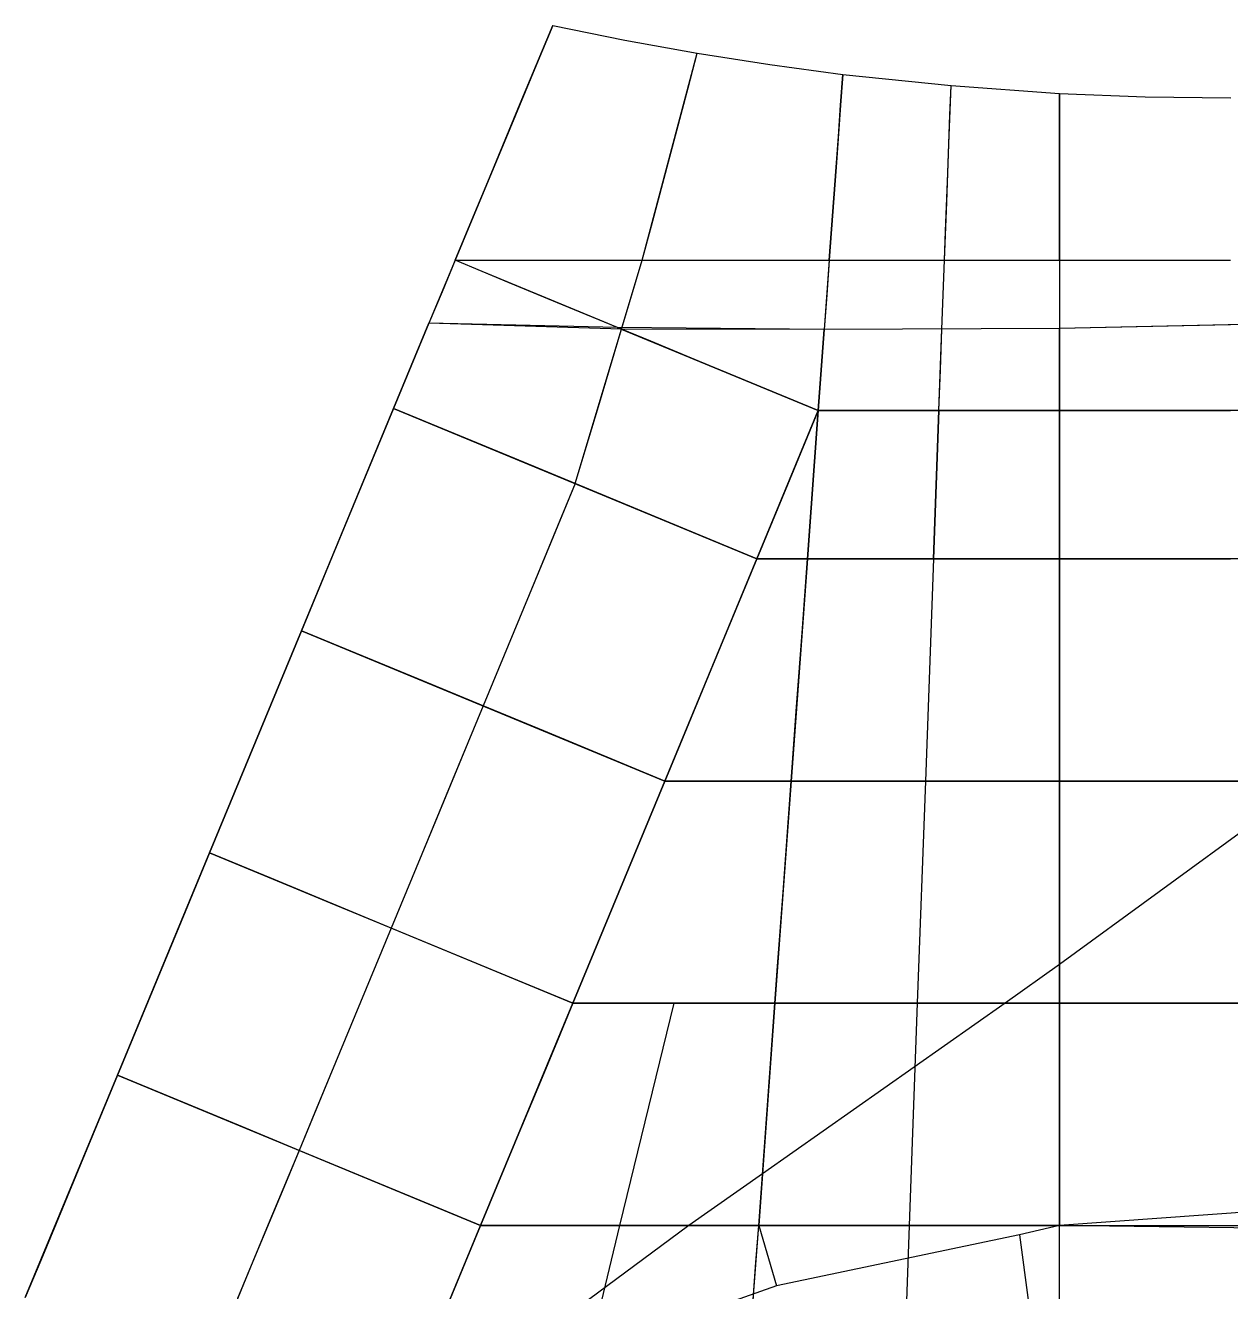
# Model space of a CAD drawing. Header units: millimetres. Extents: x -90 to 90, y -106 to 105.
# Drawn here: x -45.07 to 0, y 57.85 to 105.23 of the extents above; entities that cross this region are included whole.
import ezdxf

# ---------------------------------------------------------------- set-up
doc = ezdxf.new("R2010")
doc.units = ezdxf.units.MM
doc.header["$MEASUREMENT"] = 0
for name, color, linetype, true_color in [('1-CHJ_FG-O180x6', 116, 'Continuous', 0x008040), ('1-CHJ_FG-O219x8', 70, 'Continuous', 0x80ff00), ('1-CHJ_XG1-O245x8', 241, 'Continuous', 0xff969c), ('1-CHJ_XG2-O299x8', 33, 'Continuous', 0xc78d8d), ('1-CL-O351x10', 171, 'Continuous', 0x8080ff), ('1-XWM_L1-O402x10', 145, 'Continuous', 0x3e88b5), ('1-XWM_L2-O457x12', 20, 'Continuous', 0xf75c00), ('1-XWM_LG-O402x12', 111, 'Continuous', 0x7fffbf), ('1-XWM_LG2-O457x12', 61, 'Continuous', 0xe2fb99), ('1-XWM_ZC1-O299x8', 212, 'Continuous', 0xb61acc), ('1-XWM_ZC2-O402x12', 201, 'Continuous', 0xd6a2ec), ('1-XXZ-B800x800x35x35', 123, 'Continuous', 0x45e2af), ('1-YGZ-O1200x50', 5, 'Continuous', 0x0000ff), ('1-ZHJ_FG1-O219x8', 125, 'Continuous', 0x3fbf7f), ('1-ZHJ_FG2-O325x10', 71, 'Continuous', 0xcdfe7a), ('1-ZHJ_XG1-O351x10', 15, 'Continuous', 0xbf3f3f), ('1-ZHJ_XG2-O457x14', 20, 'Continuous', 0xff5f11)]:
    doc.layers.add(name, color=color, linetype=linetype, true_color=true_color)

msp = doc.modelspace()

# ---------------------------------------------------------------- linework, layer by layer
at = {"layer": '1-CHJ_FG-O180x6'}
for p, q in [((-22.653, 104.68, 19.451), (-22.653, 104.68, 18.451)), ((-20.29, 102.898, 20.013), (-19.947, 104.19, 18.576)), ((-19.947, 104.19, 19.576), (-19.947, 104.19, 18.576)), ((-17.228, 103.762, 19.684), (-17.228, 103.762, 18.684)), ((-20.633, 101.606, 18.783), (-20.29, 102.898, 20.013)), ((-10.496, 101.885, 20.26), (-10.455, 102.974, 18.884)), ((-10.455, 102.974, 19.884), (-10.455, 102.974, 18.884)), ((-6.396, 101.648, 20.325), (-6.396, 102.687, 18.956)), ((-6.396, 102.687, 19.956), (-6.396, 102.687, 18.956)), ((-3.199, 102.559, 19.989), (-3.199, 102.559, 18.989)), ((-10.537, 100.796, 18.969), (-10.496, 101.885, 20.26)), ((-20.976, 100.315, 20.887), (-20.633, 101.606, 18.783)), ((-6.396, 100.604, 19.016), (-6.396, 101.648, 20.325)), ((-10.579, 99.706, 21.012), (-10.537, 100.796, 18.969)), ((-6.396, 99.567, 21.057), (-6.396, 100.604, 19.016)), ((-21.319, 99.023, 18.99), (-20.976, 100.315, 20.887)), ((-10.62, 98.617, 19.054), (-10.579, 99.706, 21.012)), ((-6.396, 98.522, 19.076), (-6.396, 99.567, 21.057)), ((-21.662, 97.731, 21.76), (-21.319, 99.023, 18.99)), ((-10.661, 97.528, 21.764), (-10.62, 98.617, 19.054)), ((-6.396, 97.483, 21.779), (-6.396, 98.522, 19.076)), ((-22.006, 96.439, 19.197), (-21.662, 97.731, 21.76)), ((-10.703, 96.439, 19.139), (-10.661, 97.528, 21.764)), ((-6.396, 96.439, 19.137), (-6.396, 97.483, 21.779)), ((-29.002, 96.439, 19.266), (-29.491, 95.262, 22.636)), ((-22.392, 95.151, 22.599), (-22.006, 96.439, 19.197)), ((-22.006, 96.439, 22.197), (-22.006, 96.439, 19.197)), ((-10.75, 95.154, 22.57), (-10.703, 96.439, 19.139)), ((-10.703, 96.439, 22.139), (-10.703, 96.439, 19.139)), ((-6.396, 96.439, 22.137), (-6.396, 96.439, 19.137)), ((-6.396, 96.439, 19.137), (-6.396, 95.162, 22.57)), ((-29.491, 95.262, 22.636), (-29.981, 94.082, 20)), ((-22.779, 93.862, 20), (-22.392, 95.151, 22.599)), ((-10.797, 93.868, 20), (-10.75, 95.154, 22.57)), ((-6.396, 95.162, 22.57), (-6.396, 93.884, 20)), ((-29.981, 94.082, 20), (-30.643, 92.491, 23)), ((-29.981, 94.082, 23), (-29.981, 94.082, 20)), ((-23.645, 90.973, 23), (-22.779, 93.862, 20)), ((-22.779, 93.862, 23), (-22.779, 93.862, 20)), ((-10.852, 92.341, 23), (-10.797, 93.868, 20)), ((-10.797, 93.868, 23), (-10.797, 93.868, 20)), ((-6.396, 93.884, 23), (-6.396, 93.884, 20)), ((-6.396, 92.349, 23), (-6.396, 93.884, 20)), ((-30.643, 92.491, 23), (-31.304, 90.899, 20)), ((-10.908, 90.814, 20), (-10.852, 92.341, 23)), ((-6.396, 90.814, 20), (-6.396, 92.349, 23)), ((-24.511, 88.085, 20), (-23.645, 90.973, 23)), ((-31.304, 90.899, 20), (-31.877, 89.513, 23)), ((-11.01, 88.042, 23), (-10.908, 90.814, 20)), ((-10.908, 90.814, 23), (-10.908, 90.814, 20)), ((-6.396, 88.042, 23), (-6.396, 90.814, 20)), ((-31.877, 89.513, 23), (-32.45, 88.126, 20)), ((-32.45, 88.126, 20), (-33.023, 86.74, 23)), ((-24.511, 88.085, 23), (-24.511, 88.085, 20)), ((-11.111, 85.271, 20), (-11.01, 88.042, 23)), ((-6.396, 85.271, 20), (-6.396, 88.042, 23)), ((-33.023, 86.74, 23), (-33.596, 85.354, 20)), ((-33.596, 85.354, 20), (-34.169, 83.968, 23)), ((-15.928, 83.885, 23), (-15.826, 85.271, 20)), ((-11.111, 85.271, 23), (-11.111, 85.271, 20)), ((-6.396, 83.885, 23), (-6.396, 85.271, 20)), ((-34.169, 83.968, 23), (-34.742, 82.581, 20)), ((-16.029, 82.499, 20), (-15.928, 83.885, 23)), ((-6.396, 82.499, 20), (-6.396, 83.885, 23)), ((-34.742, 82.581, 20), (-35.316, 81.196, 23)), ((-16.13, 81.113, 23), (-16.029, 82.499, 20)), ((-6.396, 81.113, 23), (-6.396, 82.499, 20)), ((-35.316, 81.196, 23), (-35.89, 79.81, 20)), ((-16.232, 79.728, 20), (-16.13, 81.113, 23)), ((-6.396, 79.728, 20), (-6.396, 81.113, 23)), ((-35.89, 79.81, 20), (-36.464, 78.424, 23)), ((-16.333, 78.342, 23), (-16.232, 79.728, 20)), ((-6.396, 78.342, 23), (-6.396, 79.728, 20)), ((-36.464, 78.424, 23), (-37.038, 77.038, 20)), ((-16.434, 76.956, 20), (-16.333, 78.342, 23)), ((-6.396, 76.956, 20), (-6.396, 78.342, 23)), ((-37.038, 77.038, 20), (-37.612, 75.652, 23)), ((-16.536, 75.57, 23), (-16.434, 76.956, 20)), ((-6.396, 75.57, 23), (-6.396, 76.956, 20)), ((-37.612, 75.652, 23), (-38.186, 74.266, 20)), ((-16.637, 74.184, 20), (-16.536, 75.57, 23)), ((-6.396, 74.184, 20), (-6.396, 75.57, 23)), ((-38.186, 74.266, 20), (-38.76, 72.881, 23)), ((-16.738, 72.798, 23), (-16.637, 74.184, 20)), ((-6.396, 72.798, 23), (-6.396, 74.184, 20)), ((-38.76, 72.881, 23), (-39.334, 71.495, 20)), ((-16.84, 71.413, 20), (-16.738, 72.798, 23)), ((-6.396, 71.413, 20), (-6.396, 72.798, 23)), ((-39.334, 71.495, 20), (-39.908, 70.109, 23)), ((-16.941, 70.027, 23), (-16.84, 71.413, 20)), ((-6.396, 70.027, 23), (-6.396, 71.413, 20)), ((-39.908, 70.109, 23), (-40.482, 68.723, 20)), ((-17.042, 68.641, 20), (-16.941, 70.027, 23)), ((-6.396, 68.641, 20), (-6.396, 70.027, 23)), ((-40.482, 68.723, 20), (-41.056, 67.337, 23)), ((-17.144, 67.255, 23), (-17.042, 68.641, 20)), ((-6.396, 67.255, 23), (-6.396, 68.641, 20)), ((-41.056, 67.337, 23), (-41.63, 65.952, 20)), ((-17.245, 65.869, 20), (-17.144, 67.255, 23)), ((-6.396, 65.869, 20), (-6.396, 67.255, 23)), ((-41.63, 65.952, 20), (-42.204, 64.566, 23)), ((-17.346, 64.484, 23), (-17.245, 65.869, 20)), ((-6.396, 64.484, 23), (-6.396, 65.869, 20)), ((-42.204, 64.566, 23), (-42.778, 63.18, 20)), ((-17.448, 63.098, 20), (-17.346, 64.484, 23)), ((-6.396, 63.098, 20), (-6.396, 64.484, 23)), ((-42.778, 63.18, 20), (-43.352, 61.794, 23)), ((-17.549, 61.712, 23), (-17.448, 63.098, 20)), ((-6.396, 61.712, 23), (-6.396, 63.098, 20)), ((-43.352, 61.794, 23), (-43.926, 60.408, 20)), ((-17.65, 60.326, 20), (-17.549, 61.712, 23)), ((-6.396, 60.326, 20), (-6.396, 61.712, 23)), ((-43.926, 60.408, 20), (-44.501, 59.022, 23)), ((-17.752, 58.94, 23), (-17.65, 60.326, 20)), ((-6.396, 58.94, 23), (-6.396, 60.326, 20)), ((-44.501, 59.022, 23), (-45.075, 57.637, 20)), ((-17.853, 57.554, 20), (-17.752, 58.94, 23)), ((-6.396, 57.554, 20), (-6.396, 58.94, 23))]:
    msp.add_line(p, q, dxfattribs=at)
at = {"layer": '1-CHJ_FG-O219x8'}
for p, q in [((-24.511, 88.085, 20), (-25.084, 86.699, 23)), ((-25.084, 86.699, 23), (-25.658, 85.313, 20)), ((-25.658, 85.313, 20), (-26.231, 83.927, 23)), ((-26.231, 83.927, 23), (-26.805, 82.541, 20)), ((-26.805, 82.541, 20), (-27.378, 81.155, 23)), ((-27.378, 81.155, 23), (-27.952, 79.769, 20)), ((-27.952, 79.769, 20), (-28.526, 78.383, 23)), ((-27.952, 79.769, 23), (-27.952, 79.769, 20)), ((-28.526, 78.383, 23), (-29.1, 76.997, 20)), ((-29.1, 76.997, 20), (-29.674, 75.611, 23)), ((-29.674, 75.611, 23), (-30.248, 74.225, 20)), ((-30.248, 74.225, 20), (-30.822, 72.84, 23)), ((-30.822, 72.84, 23), (-31.396, 71.454, 20)), ((-31.396, 71.454, 20), (-31.97, 70.068, 23)), ((-31.396, 71.454, 23), (-31.396, 71.454, 20)), ((-31.97, 70.068, 23), (-32.544, 68.682, 20)), ((-32.544, 68.682, 20), (-33.118, 67.296, 23)), ((-33.118, 67.296, 23), (-33.692, 65.91, 20)), ((-33.692, 65.91, 20), (-34.266, 64.525, 23)), ((-34.266, 64.525, 23), (-34.84, 63.139, 20)), ((-34.84, 63.139, 20), (-35.414, 61.753, 23)), ((-34.84, 63.139, 23), (-34.84, 63.139, 20)), ((-35.414, 61.753, 23), (-35.988, 60.367, 20)), ((-35.988, 60.367, 20), (-36.562, 58.981, 23)), ((-36.562, 58.981, 23), (-37.136, 57.596, 20))]:
    msp.add_line(p, q, dxfattribs=at)
at = {"layer": '1-CHJ_XG1-O245x8'}
for p, q in [((-25.348, 105.231, 19.311), (-22.653, 104.68, 19.451)), ((-25.348, 105.231, 18.311), (-22.653, 104.68, 18.451)), ((-22.653, 104.68, 19.451), (-19.947, 104.19, 19.576)), ((-22.653, 104.68, 18.451), (-19.947, 104.19, 18.576)), ((-20.633, 101.606, 18.783), (-19.947, 104.19, 18.576)), ((-20.29, 102.898, 20.013), (-19.947, 104.19, 19.576)), ((-19.947, 104.19, 19.576), (-17.228, 103.762, 19.684)), ((-19.947, 104.19, 18.576), (-17.228, 103.762, 18.684)), ((-17.228, 103.762, 19.684), (-14.501, 103.397, 19.776)), ((-17.228, 103.762, 18.684), (-14.501, 103.397, 18.776)), ((-14.501, 103.397, 19.776), (-10.455, 102.974, 19.884)), ((-14.501, 103.397, 18.776), (-10.455, 102.974, 18.884)), ((-20.976, 100.315, 20.887), (-20.29, 102.898, 20.013)), ((-10.537, 100.796, 18.969), (-10.455, 102.974, 18.884)), ((-10.496, 101.885, 20.26), (-10.455, 102.974, 19.884)), ((-10.455, 102.974, 19.884), (-6.396, 102.687, 19.956)), ((-10.455, 102.974, 18.884), (-6.396, 102.687, 18.956)), ((-6.396, 100.604, 19.016), (-6.396, 102.687, 18.956)), ((-6.396, 102.687, 19.956), (-6.396, 101.648, 20.325)), ((-6.396, 102.687, 19.956), (-3.199, 102.559, 19.989)), ((-6.396, 102.687, 18.956), (-3.199, 102.559, 18.989)), ((-3.199, 102.559, 19.989), (0.003, 102.516, 20.003)), ((-3.199, 102.559, 18.989), (0.003, 102.516, 19.003)), ((-10.579, 99.706, 21.012), (-10.496, 101.885, 20.26)), ((-21.319, 99.023, 18.99), (-20.633, 101.606, 18.783)), ((-6.396, 101.648, 20.325), (-6.396, 99.567, 21.057)), ((-10.62, 98.617, 19.054), (-10.537, 100.796, 18.969)), ((-6.396, 98.522, 19.076), (-6.396, 100.604, 19.016)), ((-21.662, 97.731, 21.76), (-20.976, 100.315, 20.887)), ((-10.661, 97.528, 21.764), (-10.579, 99.706, 21.012)), ((-6.396, 99.567, 21.057), (-6.396, 97.483, 21.779)), ((-22.006, 96.439, 19.197), (-21.319, 99.023, 18.99)), ((-10.703, 96.439, 19.139), (-10.62, 98.617, 19.054)), ((-6.396, 96.439, 19.137), (-6.396, 98.522, 19.076)), ((-22.006, 96.439, 22.197), (-21.662, 97.731, 21.76)), ((-10.703, 96.439, 22.139), (-10.661, 97.528, 21.764)), ((-6.396, 97.483, 21.779), (-6.396, 96.439, 22.137)), ((-29.002, 96.439, 19.266), (-29.981, 94.082, 20)), ((-29.002, 96.439, 22.266), (-29.491, 95.262, 22.636)), ((-22.779, 93.862, 20), (-22.006, 96.439, 19.197)), ((-22.392, 95.151, 22.599), (-22.006, 96.439, 22.197)), ((-10.797, 93.868, 20), (-10.703, 96.439, 19.139)), ((-10.75, 95.154, 22.57), (-10.703, 96.439, 22.139)), ((-6.396, 96.439, 19.137), (-6.396, 93.884, 20)), ((-6.396, 96.439, 22.137), (-6.396, 95.162, 22.57)), ((-29.491, 95.262, 22.636), (-29.981, 94.082, 23)), ((-22.779, 93.862, 23), (-22.392, 95.151, 22.599)), ((-10.797, 93.868, 23), (-10.75, 95.154, 22.57)), ((-6.396, 95.162, 22.57), (-6.396, 93.884, 23)), ((-29.981, 94.082, 20), (-31.304, 90.899, 20)), ((-29.981, 94.082, 23), (-30.643, 92.491, 23)), ((-24.511, 88.085, 20), (-22.779, 93.862, 20)), ((-23.645, 90.973, 23), (-22.779, 93.862, 23)), ((-10.908, 90.814, 20), (-10.797, 93.868, 20)), ((-10.852, 92.341, 23), (-10.797, 93.868, 23)), ((-6.396, 90.814, 20), (-6.396, 93.884, 20)), ((-6.396, 92.349, 23), (-6.396, 93.884, 23)), ((-30.643, 92.491, 23), (-31.304, 90.899, 23)), ((-10.908, 90.814, 23), (-10.852, 92.341, 23)), ((-6.396, 90.814, 23), (-6.396, 92.349, 23)), ((-24.511, 88.085, 23), (-23.645, 90.973, 23)), ((-31.304, 90.899, 20), (-32.45, 88.126, 20)), ((-31.304, 90.899, 23), (-31.877, 89.513, 23)), ((-10.908, 90.814, 20), (-11.111, 85.271, 20)), ((-10.908, 90.814, 23), (-11.01, 88.042, 23)), ((-6.396, 85.271, 20), (-6.396, 90.814, 20)), ((-6.396, 88.042, 23), (-6.396, 90.814, 23)), ((-31.877, 89.513, 23), (-33.023, 86.74, 23)), ((-32.45, 88.126, 20), (-33.596, 85.354, 20)), ((-11.01, 88.042, 23), (-11.111, 85.271, 23)), ((-6.396, 85.271, 23), (-6.396, 88.042, 23)), ((-33.023, 86.74, 23), (-34.169, 83.968, 23)), ((-33.596, 85.354, 20), (-34.742, 82.581, 20)), ((-16.029, 82.499, 20), (-15.826, 85.271, 20)), ((-15.928, 83.885, 23), (-15.826, 85.271, 23)), ((-6.396, 82.499, 20), (-6.396, 85.271, 20)), ((-6.396, 83.885, 23), (-6.396, 85.271, 23)), ((-34.169, 83.968, 23), (-34.742, 82.581, 23)), ((-16.13, 81.113, 23), (-15.928, 83.885, 23)), ((-6.396, 81.113, 23), (-6.396, 83.885, 23)), ((-34.742, 82.581, 20), (-35.89, 79.81, 20)), ((-34.742, 82.581, 23), (-35.316, 81.196, 23)), ((-16.232, 79.728, 20), (-16.029, 82.499, 20)), ((-6.396, 79.728, 20), (-6.396, 82.499, 20)), ((-35.316, 81.196, 23), (-36.464, 78.424, 23)), ((-16.333, 78.342, 23), (-16.13, 81.113, 23)), ((-6.396, 78.342, 23), (-6.396, 81.113, 23)), ((-35.89, 79.81, 20), (-37.038, 77.038, 20)), ((-16.434, 76.956, 20), (-16.232, 79.728, 20)), ((-6.396, 76.956, 20), (-6.396, 79.728, 20)), ((-36.464, 78.424, 23), (-37.612, 75.652, 23)), ((-16.434, 76.956, 23), (-16.333, 78.342, 23)), ((-6.396, 76.956, 23), (-6.396, 78.342, 23)), ((-37.038, 77.038, 20), (-38.186, 74.266, 20)), ((-16.637, 74.184, 20), (-16.434, 76.956, 20)), ((-16.536, 75.57, 23), (-16.434, 76.956, 23)), ((-6.396, 74.184, 20), (-6.396, 76.956, 20)), ((-6.396, 75.57, 23), (-6.396, 76.956, 23)), ((-37.612, 75.652, 23), (-38.186, 74.266, 23)), ((-16.738, 72.798, 23), (-16.536, 75.57, 23)), ((-6.396, 72.798, 23), (-6.396, 75.57, 23)), ((-38.186, 74.266, 20), (-39.334, 71.495, 20)), ((-38.186, 74.266, 23), (-38.76, 72.881, 23)), ((-16.84, 71.413, 20), (-16.637, 74.184, 20)), ((-6.396, 71.413, 20), (-6.396, 74.184, 20)), ((-38.76, 72.881, 23), (-39.908, 70.109, 23)), ((-16.941, 70.027, 23), (-16.738, 72.798, 23)), ((-6.396, 70.027, 23), (-6.396, 72.798, 23)), ((-39.334, 71.495, 20), (-40.482, 68.723, 20)), ((-17.042, 68.641, 20), (-16.84, 71.413, 20)), ((-6.396, 68.641, 20), (-6.396, 71.413, 20)), ((-39.908, 70.109, 23), (-41.056, 67.337, 23)), ((-17.042, 68.641, 23), (-16.941, 70.027, 23)), ((-6.396, 68.641, 23), (-6.396, 70.027, 23)), ((-40.482, 68.723, 20), (-41.63, 65.952, 20)), ((-17.245, 65.869, 20), (-17.042, 68.641, 20)), ((-17.144, 67.255, 23), (-17.042, 68.641, 23)), ((-6.396, 65.869, 20), (-6.396, 68.641, 20)), ((-6.396, 67.255, 23), (-6.396, 68.641, 23)), ((-41.056, 67.337, 23), (-41.63, 65.952, 23)), ((-17.346, 64.484, 23), (-17.144, 67.255, 23)), ((-6.396, 64.484, 23), (-6.396, 67.255, 23)), ((-41.63, 65.952, 20), (-42.778, 63.18, 20)), ((-41.63, 65.952, 23), (-42.204, 64.566, 23)), ((-17.448, 63.098, 20), (-17.245, 65.869, 20)), ((-6.396, 63.098, 20), (-6.396, 65.869, 20)), ((-42.204, 64.566, 23), (-43.352, 61.794, 23)), ((-17.549, 61.712, 23), (-17.346, 64.484, 23)), ((-6.396, 61.712, 23), (-6.396, 64.484, 23)), ((-42.778, 63.18, 20), (-43.926, 60.408, 20)), ((-17.65, 60.326, 20), (-17.448, 63.098, 20)), ((-43.352, 61.794, 23), (-44.501, 59.022, 23)), ((-17.65, 60.326, 23), (-17.549, 61.712, 23)), ((-43.926, 60.408, 20), (-45.075, 57.637, 20)), ((-17.853, 57.554, 20), (-17.65, 60.326, 20)), ((-17.752, 58.94, 23), (-17.65, 60.326, 23)), ((-44.501, 59.022, 23), (-45.075, 57.637, 23)), ((-17.954, 56.169, 23), (-17.752, 58.94, 23)), ((-6.396, 56.169, 23), (-6.396, 58.94, 23))]:
    msp.add_line(p, q, dxfattribs=at)
at = {"layer": '1-CHJ_XG2-O299x8'}
for p, q in [((-24.511, 88.085, 20), (-25.658, 85.313, 20)), ((-24.511, 88.085, 23), (-25.084, 86.699, 23)), ((-25.084, 86.699, 23), (-26.231, 83.927, 23)), ((-25.658, 85.313, 20), (-26.805, 82.541, 20)), ((-26.231, 83.927, 23), (-27.378, 81.155, 23)), ((-26.805, 82.541, 20), (-27.952, 79.769, 20)), ((-27.378, 81.155, 23), (-27.952, 79.769, 23)), ((-27.952, 79.769, 20), (-29.1, 76.997, 20)), ((-27.952, 79.769, 23), (-28.526, 78.383, 23)), ((-28.526, 78.383, 23), (-29.674, 75.611, 23)), ((-29.1, 76.997, 20), (-30.248, 74.225, 20)), ((-29.674, 75.611, 23), (-30.822, 72.84, 23)), ((-30.248, 74.225, 20), (-31.396, 71.454, 20)), ((-30.822, 72.84, 23), (-31.396, 71.454, 23)), ((-31.396, 71.454, 20), (-32.544, 68.682, 20)), ((-31.396, 71.454, 23), (-31.97, 70.068, 23)), ((-31.97, 70.068, 23), (-33.118, 67.296, 23)), ((-32.544, 68.682, 20), (-33.692, 65.91, 20)), ((-33.118, 67.296, 23), (-34.266, 64.525, 23)), ((-33.692, 65.91, 20), (-34.84, 63.139, 20)), ((-34.266, 64.525, 23), (-34.84, 63.139, 23)), ((-34.84, 63.139, 20), (-35.988, 60.367, 20)), ((-34.84, 63.139, 23), (-35.414, 61.753, 23)), ((-6.396, 60.326, 20), (-6.396, 63.098, 20)), ((-35.414, 61.753, 23), (-36.562, 58.981, 23)), ((-6.396, 60.326, 23), (-6.396, 61.712, 23)), ((-35.988, 60.367, 20), (-37.136, 57.596, 20)), ((-6.396, 57.554, 20), (-6.396, 60.326, 20)), ((-6.396, 58.94, 23), (-6.396, 60.326, 23)), ((-36.562, 58.981, 23), (-37.71, 56.21, 23))]:
    msp.add_line(p, q, dxfattribs=at)
at = {"layer": '1-CL-O351x10'}
for p, q in [((-22.779, 93.862, 23), (-29.981, 94.082, 23)), ((-15.199, 93.852, 23), (-22.779, 93.862, 23)), ((-6.396, 93.884, 23), (-15.199, 93.852, 23)), ((0, 94.028, 23), (-6.396, 93.884, 23)), ((-11.111, 85.271, 23), (-11.415, 76.956, 23)), ((-11.415, 76.956, 23), (-11.719, 68.641, 23)), ((-20.824, 68.641, 23), (-22.85, 60.326, 23)), ((-11.719, 68.641, 23), (-12.023, 60.326, 23)), ((-22.85, 60.326, 23), (-24.876, 52.011, 23)), ((-12.023, 60.326, 23), (-12.327, 52.011, 23))]:
    msp.add_line(p, q, dxfattribs=at)
at = {"layer": '1-XWM_L1-O402x10'}
for p, q in [((-31.304, 90.899, 24.446), (-29.981, 94.082, 23.5)), ((-22.938, 93.928, 23.5), (-29.981, 94.082, 23.5)), ((-15.199, 93.852, 23.5), (-22.938, 93.928, 23.5)), ((-22.938, 93.928, 23.5), (-15.421, 90.814, 24.467)), ((-15.199, 93.852, 23.5), (-15.421, 90.814, 24.467)), ((-6.396, 93.884, 23.5), (-15.199, 93.852, 23.5)), ((6.396, 94.171, 23.5), (-6.396, 93.884, 23.5)), ((-6.396, 93.884, 23.5), (-6.396, 90.814, 24.513)), ((-34.742, 82.581, 26.647), (-31.304, 90.899, 24.446)), ((-31.304, 90.899, 24.446), (-17.717, 85.271, 26.129)), ((-17.717, 85.271, 26.129), (-15.421, 90.814, 24.467)), ((-15.421, 90.814, 24.467), (-15.826, 85.271, 26.15)), ((-6.396, 90.814, 24.513), (-15.421, 90.814, 24.467)), ((6.396, 90.814, 24.651), (-6.396, 90.814, 24.513)), ((-6.396, 90.814, 24.513), (-6.396, 85.271, 26.271)), ((-21.161, 76.956, 28.343), (-17.717, 85.271, 26.129)), ((-15.826, 85.271, 26.15), (-17.717, 85.271, 26.129)), ((-15.826, 85.271, 26.15), (-16.434, 76.956, 28.467)), ((-6.396, 85.271, 26.271), (-15.826, 85.271, 26.15)), ((6.396, 85.271, 26.487), (-6.396, 85.271, 26.271)), ((-6.396, 85.271, 26.271), (-6.396, 76.956, 28.73)), ((-38.186, 74.266, 28.433), (-34.742, 82.581, 26.647)), ((-34.742, 82.581, 26.647), (-21.161, 76.956, 28.343)), ((-24.605, 68.641, 30.196), (-21.161, 76.956, 28.343)), ((-16.434, 76.956, 28.467), (-21.161, 76.956, 28.343)), ((-16.434, 76.956, 28.467), (-17.042, 68.641, 30.532)), ((-6.396, 76.956, 28.73), (-16.434, 76.956, 28.467)), ((3.001, 76.956, 28.98), (-6.396, 70.097, 30.596)), ((3.001, 76.956, 28.98), (-6.396, 76.956, 28.73)), ((-6.396, 76.956, 28.73), (-6.396, 70.097, 30.596)), ((-41.63, 65.952, 29.821), (-38.186, 74.266, 28.433)), ((-38.186, 74.266, 28.433), (-24.605, 68.641, 30.196)), ((-6.396, 70.097, 30.596), (-8.436, 68.641, 30.891)), ((-6.396, 70.097, 30.596), (-6.396, 68.641, 30.898)), ((-28.049, 60.326, 31.696), (-24.605, 68.641, 30.196)), ((-17.042, 68.641, 30.532), (-24.605, 68.641, 30.196)), ((-8.436, 68.641, 30.891), (-17.509, 62.256, 31.953)), ((-17.042, 68.641, 30.532), (-17.509, 62.256, 31.953)), ((-8.436, 68.641, 30.891), (-17.042, 68.641, 30.532)), ((-6.396, 68.641, 30.898), (-8.436, 68.641, 30.891)), ((6.396, 68.641, 30.799), (-6.396, 68.641, 30.898)), ((-6.396, 68.641, 30.898), (-6.396, 60.326, 32.899)), ((-45.075, 57.637, 30.857), (-41.63, 65.952, 29.821)), ((-41.63, 65.952, 29.821), (-28.049, 60.326, 31.696)), ((-17.509, 62.256, 31.953), (-20.262, 60.326, 32.196)), ((-17.509, 62.256, 31.953), (-17.65, 60.326, 32.336)), ((6.396, 61.247, 32.761), (-6.396, 60.326, 32.899)), ((-20.262, 60.326, 32.196), (-31.493, 52.011, 32.859)), ((-31.493, 52.011, 32.859), (-28.049, 60.326, 31.696)), ((-20.262, 60.326, 32.196), (-28.049, 60.326, 31.696)), ((-17.65, 60.326, 32.336), (-20.262, 60.326, 32.196)), ((-6.396, 60.326, 32.899), (-17.65, 60.326, 32.336))]:
    msp.add_line(p, q, dxfattribs=at)
at = {"layer": '1-XWM_L2-O457x12'}
for p, q in [((-17.65, 60.326, 32.336), (-16.989, 58.066, 33)), ((-6.396, 60.326, 32.899), (-7.897, 59.982, 33)), ((6.378, 60.163, 33), (-6.396, 60.326, 32.899)), ((-7.897, 59.982, 33), (-16.989, 58.066, 33)), ((-7.897, 59.982, 33), (-7.563, 57.443, 33.113)), ((-16.989, 58.066, 33), (-23.152, 55.895, 33))]:
    msp.add_line(p, q, dxfattribs=at)
at = {"layer": '1-XWM_LG-O402x12'}
for p, q in [((-31.304, 90.899, 24.446), (-31.304, 90.899, 23)), ((-15.421, 90.814, 24.467), (-15.421, 90.814, 23)), ((-6.396, 90.814, 23), (-6.396, 90.814, 20)), ((-6.396, 90.814, 24.513), (-6.396, 90.814, 23)), ((-17.717, 85.271, 26.129), (-17.717, 85.271, 23)), ((-15.826, 85.271, 23), (-15.826, 85.271, 20)), ((-15.826, 85.271, 26.15), (-15.826, 85.271, 23)), ((-6.396, 85.271, 23), (-6.396, 85.271, 20)), ((-6.396, 85.271, 26.271), (-6.396, 85.271, 23)), ((-34.742, 82.581, 26.647), (-34.742, 82.581, 23)), ((-21.161, 76.956, 28.343), (-21.161, 76.956, 23)), ((-16.434, 76.956, 23), (-16.434, 76.956, 20)), ((-16.434, 76.956, 28.467), (-16.434, 76.956, 23)), ((-6.396, 76.956, 23), (-6.396, 76.956, 20)), ((-6.396, 76.956, 28.73), (-6.396, 76.956, 23)), ((-38.186, 74.266, 28.433), (-38.186, 74.266, 23)), ((-41.63, 65.952, 29.821), (-41.63, 65.952, 23))]:
    msp.add_line(p, q, dxfattribs=at)
at = {"layer": '1-XWM_LG2-O457x12'}
for p, q in [((-24.605, 68.641, 30.196), (-24.605, 68.641, 23)), ((-17.042, 68.641, 23), (-17.042, 68.641, 20)), ((-17.042, 68.641, 30.532), (-17.042, 68.641, 23)), ((-6.396, 68.641, 23), (-6.396, 68.641, 20)), ((-6.396, 68.641, 30.898), (-6.396, 68.641, 23)), ((-28.049, 60.326, 31.696), (-28.049, 60.326, 23)), ((-17.65, 60.326, 23), (-17.65, 60.326, 20)), ((-17.65, 60.326, 32.336), (-17.65, 60.326, 23)), ((-6.396, 60.326, 23), (-6.396, 60.326, 20)), ((-6.396, 60.326, 32.899), (-6.396, 60.326, 23))]:
    msp.add_line(p, q, dxfattribs=at)
at = {"layer": '1-XWM_ZC1-O299x8'}
for p, q in [((-24.605, 68.641, 30.196), (-21.161, 76.956, 23)), ((-21.161, 76.956, 28.343), (-24.605, 68.641, 23)), ((-24.605, 68.641, 30.196), (-28.049, 60.326, 23)), ((-28.049, 60.326, 31.696), (-24.605, 68.641, 23)), ((-41.63, 65.952, 29.821), (-45.075, 57.637, 23)), ((-45.075, 57.637, 30.857), (-41.63, 65.952, 23)), ((-31.493, 52.011, 23), (-28.049, 60.326, 31.696))]:
    msp.add_line(p, q, dxfattribs=at)
at = {"layer": '1-XWM_ZC2-O402x12'}
for p, q in [((-21.161, 76.956, 23), (-16.434, 76.956, 28.467)), ((-16.434, 76.956, 23), (-21.161, 76.956, 28.343)), ((-16.434, 76.956, 28.467), (-6.396, 76.956, 23)), ((-6.396, 76.956, 28.73), (-16.434, 76.956, 23)), ((-6.396, 76.956, 23), (6.396, 76.956, 28.855)), ((6.396, 76.956, 23), (-6.396, 76.956, 28.73)), ((-28.049, 60.326, 31.696), (-17.65, 60.326, 23)), ((-17.65, 60.326, 23), (-6.396, 60.326, 32.899)), ((-6.396, 60.326, 23), (-17.65, 60.326, 32.336)), ((-6.396, 60.326, 32.899), (6.396, 60.326, 23)), ((6.378, 60.163, 33), (-6.396, 60.326, 23))]:
    msp.add_line(p, q, dxfattribs=at)
at = {"layer": '1-XXZ-B800x800x35x35'}
for p, q in [((-31.304, 90.899, 23), (-31.304, 90.899, 20)), ((-31.304, 90.899, 11.4), (-31.304, 90.899, 20)), ((-17.717, 85.271, 23), (-17.717, 85.271, 20)), ((-17.717, 85.271, 11.4), (-17.717, 85.271, 20)), ((-34.742, 82.581, 23), (-34.742, 82.581, 20)), ((-34.742, 82.581, 11.4), (-34.742, 82.581, 20)), ((-21.161, 76.956, 23), (-21.161, 76.956, 20)), ((-21.161, 76.956, 11.4), (-21.161, 76.956, 20)), ((-38.186, 74.266, 23), (-38.186, 74.266, 20)), ((-38.186, 74.266, 11.4), (-38.186, 74.266, 20)), ((-24.605, 68.641, 23), (-24.605, 68.641, 20)), ((-24.605, 68.641, 11.4), (-24.605, 68.641, 20)), ((-41.63, 65.952, 23), (-41.63, 65.952, 20)), ((-41.63, 65.952, 11.4), (-41.63, 65.952, 20)), ((-28.049, 60.326, 23), (-28.049, 60.326, 20)), ((-28.049, 60.326, 11.4), (-28.049, 60.326, 20))]:
    msp.add_line(p, q, dxfattribs=at)
at = {"layer": '1-YGZ-O1200x50'}
for p, q in [((-29.002, 96.439, 22.266), (-29.002, 96.439, 19.266)), ((-29.002, 96.439, 11.4), (-29.002, 96.439, 19.266)), ((-15.421, 90.814, 23), (-15.421, 90.814, 20)), ((-15.421, 90.814, 11.4), (-15.421, 90.814, 20))]:
    msp.add_line(p, q, dxfattribs=at)
at = {"layer": '1-ZHJ_FG1-O219x8'}
for p, q in [((-25.954, 103.772, 19.824), (-25.348, 105.231, 18.311)), ((-25.348, 105.231, 19.311), (-25.348, 105.231, 18.311)), ((-26.566, 102.301, 18.629), (-25.954, 103.772, 19.824)), ((-14.585, 102.241, 20.181), (-14.501, 103.397, 18.776)), ((-14.501, 103.397, 19.776), (-14.501, 103.397, 18.776)), ((-27.17, 100.846, 20.826), (-26.566, 102.301, 18.629)), ((-14.67, 101.078, 18.902), (-14.585, 102.241, 20.181)), ((-14.755, 99.924, 20.981), (-14.67, 101.078, 18.902)), ((-27.784, 99.37, 18.948), (-27.17, 100.846, 20.826)), ((-14.84, 98.759, 19.028), (-14.755, 99.924, 20.981)), ((-28.39, 97.911, 21.795), (-27.784, 99.37, 18.948)), ((-14.924, 97.602, 21.766), (-14.84, 98.759, 19.028)), ((-29.002, 96.439, 19.266), (-28.39, 97.911, 21.795)), ((-15.009, 96.439, 19.153), (-14.924, 97.602, 21.766)), ((-29.002, 96.439, 19.266), (-26.67, 96.439, 22.241)), ((-26.67, 96.439, 22.241), (-24.338, 96.439, 19.218)), ((-24.338, 96.439, 19.218), (-22.006, 96.439, 22.197)), ((-22.006, 96.439, 22.197), (-19.674, 96.439, 19.18)), ((-19.674, 96.439, 19.18), (-17.341, 96.439, 22.165)), ((-17.341, 96.439, 22.165), (-15.009, 96.439, 19.153)), ((-15.009, 96.439, 19.153), (-15.104, 95.147, 22.579)), ((-15.009, 96.439, 22.153), (-15.009, 96.439, 19.153)), ((-15.009, 96.439, 19.153), (-13.574, 96.439, 22.148)), ((-13.574, 96.439, 22.148), (-12.138, 96.439, 19.143)), ((-12.138, 96.439, 19.143), (-10.703, 96.439, 22.139)), ((-10.703, 96.439, 22.139), (-9.267, 96.439, 19.137)), ((-9.267, 96.439, 19.137), (-7.831, 96.439, 22.136)), ((-7.831, 96.439, 22.136), (-6.396, 96.439, 19.137)), ((-6.396, 96.439, 19.137), (-4.264, 96.439, 22.14)), ((-4.264, 96.439, 22.14), (-2.132, 96.439, 19.146)), ((-2.132, 96.439, 19.146), (0, 96.439, 22.156)), ((-15.104, 95.147, 22.579), (-15.199, 93.852, 20)), ((-15.31, 92.333, 23), (-15.199, 93.852, 20)), ((-15.199, 93.852, 23), (-15.199, 93.852, 20)), ((-15.421, 90.814, 20), (-15.31, 92.333, 23)), ((-15.421, 90.814, 20), (-16.569, 88.042, 23)), ((-15.623, 88.042, 23), (-15.421, 90.814, 20)), ((-15.421, 90.814, 20), (-13.917, 90.814, 23)), ((-13.917, 90.814, 23), (-12.412, 90.814, 20)), ((-12.412, 90.814, 20), (-10.908, 90.814, 23)), ((-10.908, 90.814, 23), (-9.404, 90.814, 20)), ((-9.404, 90.814, 20), (-7.9, 90.814, 23)), ((-7.9, 90.814, 23), (-6.396, 90.814, 20)), ((-6.396, 90.814, 20), (-4.264, 90.814, 23)), ((-4.264, 90.814, 23), (-2.132, 90.814, 20)), ((-2.132, 90.814, 20), (0, 90.814, 23)), ((-16.569, 88.042, 23), (-17.717, 85.271, 20)), ((-15.826, 85.271, 20), (-15.623, 88.042, 23)), ((-17.717, 85.271, 20), (-18.291, 83.885, 23)), ((-17.717, 85.271, 20), (-16.772, 85.271, 23)), ((-16.772, 85.271, 23), (-15.826, 85.271, 20)), ((-15.826, 85.271, 20), (-14.254, 85.271, 23)), ((-14.254, 85.271, 23), (-12.683, 85.271, 20)), ((-12.683, 85.271, 20), (-11.111, 85.271, 23)), ((-11.111, 85.271, 23), (-9.539, 85.271, 20)), ((-9.539, 85.271, 20), (-7.968, 85.271, 23)), ((-7.968, 85.271, 23), (-6.396, 85.271, 20)), ((-6.396, 85.271, 20), (-4.264, 85.271, 23)), ((-4.264, 85.271, 23), (-2.132, 85.271, 20)), ((-2.132, 85.271, 20), (0, 85.271, 23)), ((-18.291, 83.885, 23), (-18.865, 82.499, 20)), ((-18.865, 82.499, 20), (-19.439, 81.113, 23)), ((-19.439, 81.113, 23), (-20.013, 79.728, 20)), ((-20.013, 79.728, 20), (-20.587, 78.342, 23)), ((-20.587, 78.342, 23), (-21.161, 76.956, 20)), ((-21.161, 76.956, 20), (-21.735, 75.57, 23)), ((-21.161, 76.956, 20), (-18.798, 76.956, 23)), ((-18.798, 76.956, 23), (-16.434, 76.956, 20)), ((-16.434, 76.956, 20), (-14.761, 76.956, 23)), ((-14.761, 76.956, 23), (-13.088, 76.956, 20)), ((-13.088, 76.956, 20), (-11.415, 76.956, 23)), ((-11.415, 76.956, 23), (-9.742, 76.956, 20)), ((-9.742, 76.956, 20), (-8.069, 76.956, 23)), ((-8.069, 76.956, 23), (-6.396, 76.956, 20)), ((-6.396, 76.956, 20), (-4.264, 76.956, 23)), ((-4.264, 76.956, 23), (-2.132, 76.956, 20)), ((-2.132, 76.956, 20), (0, 76.956, 23)), ((-21.735, 75.57, 23), (-22.309, 74.184, 20)), ((-22.309, 74.184, 20), (-22.883, 72.798, 23)), ((-22.883, 72.798, 23), (-23.457, 71.413, 20)), ((-23.457, 71.413, 20), (-24.031, 70.027, 23)), ((-24.031, 70.027, 23), (-24.605, 68.641, 20)), ((-24.605, 68.641, 20), (-25.179, 67.255, 23)), ((-24.605, 68.641, 20), (-23.345, 68.641, 23)), ((-23.345, 68.641, 23), (-22.084, 68.641, 20)), ((-22.084, 68.641, 20), (-20.824, 68.641, 23)), ((-20.824, 68.641, 23), (-19.563, 68.641, 20)), ((-19.563, 68.641, 20), (-18.303, 68.641, 23)), ((-18.303, 68.641, 23), (-17.042, 68.641, 20)), ((-17.042, 68.641, 20), (-15.268, 68.641, 23)), ((-15.268, 68.641, 23), (-13.493, 68.641, 20)), ((-13.493, 68.641, 20), (-11.719, 68.641, 23)), ((-11.719, 68.641, 23), (-9.945, 68.641, 20)), ((-9.945, 68.641, 20), (-8.17, 68.641, 23)), ((-8.17, 68.641, 23), (-6.396, 68.641, 20)), ((-6.396, 68.641, 20), (-4.264, 68.641, 23)), ((-4.264, 68.641, 23), (-2.132, 68.641, 20)), ((-2.132, 68.641, 20), (0, 68.641, 23)), ((-25.179, 67.255, 23), (-25.753, 65.869, 20)), ((-25.753, 65.869, 20), (-26.327, 64.484, 23)), ((-26.327, 64.484, 23), (-26.901, 63.098, 20)), ((-26.901, 63.098, 20), (-27.475, 61.712, 23)), ((-27.475, 61.712, 23), (-28.049, 60.326, 20)), ((-28.049, 60.326, 20), (-28.623, 58.94, 23)), ((-28.049, 60.326, 20), (-26.316, 60.326, 23)), ((-26.316, 60.326, 23), (-24.583, 60.326, 20)), ((-24.583, 60.326, 20), (-22.85, 60.326, 23)), ((-22.85, 60.326, 23), (-21.117, 60.326, 20)), ((-21.117, 60.326, 20), (-19.384, 60.326, 23)), ((-19.384, 60.326, 23), (-17.65, 60.326, 20)), ((-17.65, 60.326, 20), (-15.775, 60.326, 23)), ((-15.775, 60.326, 23), (-13.899, 60.326, 20)), ((-13.899, 60.326, 20), (-12.023, 60.326, 23)), ((-12.023, 60.326, 23), (-10.147, 60.326, 20)), ((-10.147, 60.326, 20), (-8.272, 60.326, 23)), ((-8.272, 60.326, 23), (-6.396, 60.326, 20)), ((-6.396, 60.326, 20), (-4.264, 60.326, 23)), ((-4.264, 60.326, 23), (-2.132, 60.326, 20)), ((-2.132, 60.326, 20), (0, 60.326, 23)), ((-28.623, 58.94, 23), (-29.197, 57.554, 20))]:
    msp.add_line(p, q, dxfattribs=at)
at = {"layer": '1-ZHJ_FG2-O325x10'}
for p, q in [((-27.991, 96.021, 22.389), (-29.002, 96.439, 19.266)), ((-26.98, 95.602, 19.511), (-27.991, 96.021, 22.389)), ((-25.97, 95.184, 22.633), (-26.98, 95.602, 19.511)), ((-24.959, 94.765, 19.755), (-25.97, 95.184, 22.633)), ((-23.949, 94.346, 22.878), (-24.959, 94.765, 19.755)), ((-22.779, 93.862, 20), (-23.949, 94.346, 22.878)), ((-21.685, 93.409, 23), (-22.779, 93.862, 20)), ((-20.432, 92.89, 20), (-21.685, 93.409, 23)), ((-19.179, 92.371, 23), (-20.432, 92.89, 20)), ((-17.927, 91.852, 20), (-19.179, 92.371, 23)), ((-16.674, 91.333, 23), (-17.927, 91.852, 20)), ((-15.421, 90.814, 20), (-16.674, 91.333, 23)), ((-29.04, 89.961, 23), (-31.304, 90.899, 20)), ((-26.775, 89.023, 20), (-29.04, 89.961, 23)), ((-24.511, 88.085, 23), (-26.775, 89.023, 20)), ((-22.246, 87.147, 20), (-24.511, 88.085, 23)), ((-19.981, 86.209, 23), (-22.246, 87.147, 20)), ((-17.717, 85.271, 20), (-19.981, 86.209, 23)), ((-32.479, 81.644, 23), (-34.742, 82.581, 20)), ((-30.215, 80.706, 20), (-32.479, 81.644, 23)), ((-27.952, 79.769, 23), (-30.215, 80.706, 20)), ((-25.688, 78.831, 20), (-27.952, 79.769, 23)), ((-23.425, 77.893, 23), (-25.688, 78.831, 20)), ((-21.161, 76.956, 20), (-23.425, 77.893, 23)), ((-35.923, 73.329, 23), (-38.186, 74.266, 20)), ((-33.659, 72.391, 20), (-35.923, 73.329, 23)), ((-31.396, 71.454, 23), (-33.659, 72.391, 20)), ((-29.132, 70.516, 20), (-31.396, 71.454, 23)), ((-26.869, 69.579, 23), (-29.132, 70.516, 20)), ((-24.605, 68.641, 20), (-26.869, 69.579, 23)), ((-39.367, 65.014, 23), (-41.63, 65.952, 20)), ((-37.103, 64.076, 20), (-39.367, 65.014, 23)), ((-34.84, 63.139, 23), (-37.103, 64.076, 20)), ((-32.576, 62.201, 20), (-34.84, 63.139, 23)), ((-30.313, 61.264, 23), (-32.576, 62.201, 20)), ((-28.049, 60.326, 20), (-30.313, 61.264, 23))]:
    msp.add_line(p, q, dxfattribs=at)
at = {"layer": '1-ZHJ_XG1-O351x10'}
for p, q in [((-26.566, 102.301, 18.629), (-25.348, 105.231, 18.311)), ((-25.348, 105.231, 19.311), (-25.954, 103.772, 19.824)), ((-25.954, 103.772, 19.824), (-27.17, 100.846, 20.826)), ((-14.67, 101.078, 18.902), (-14.501, 103.397, 18.776)), ((-14.501, 103.397, 19.776), (-14.585, 102.241, 20.181)), ((-27.784, 99.37, 18.948), (-26.566, 102.301, 18.629)), ((-14.585, 102.241, 20.181), (-14.755, 99.924, 20.981)), ((-14.84, 98.759, 19.028), (-14.67, 101.078, 18.902)), ((-27.17, 100.846, 20.826), (-28.39, 97.911, 21.795)), ((-14.755, 99.924, 20.981), (-14.924, 97.602, 21.766)), ((-29.002, 96.439, 19.266), (-27.784, 99.37, 18.948)), ((-15.009, 96.439, 19.153), (-14.84, 98.759, 19.028)), ((-28.39, 97.911, 21.795), (-29.002, 96.439, 22.266)), ((-14.924, 97.602, 21.766), (-15.009, 96.439, 22.153)), ((-29.002, 96.439, 19.266), (-24.338, 96.439, 19.218)), ((-29.002, 96.439, 22.266), (-26.67, 96.439, 22.241)), ((-26.67, 96.439, 22.241), (-22.006, 96.439, 22.197)), ((-24.338, 96.439, 19.218), (-22.006, 96.439, 19.197)), ((-22.006, 96.439, 22.197), (-17.341, 96.439, 22.165)), ((-22.006, 96.439, 19.197), (-19.674, 96.439, 19.18)), ((-19.674, 96.439, 19.18), (-15.009, 96.439, 19.153)), ((-17.341, 96.439, 22.165), (-15.009, 96.439, 22.153)), ((-15.009, 96.439, 19.153), (-15.199, 93.852, 20)), ((-15.009, 96.439, 22.153), (-15.104, 95.147, 22.579)), ((-15.009, 96.439, 19.153), (-12.138, 96.439, 19.143)), ((-15.009, 96.439, 22.153), (-13.574, 96.439, 22.148)), ((-13.574, 96.439, 22.148), (-10.703, 96.439, 22.139)), ((-12.138, 96.439, 19.143), (-10.703, 96.439, 19.139)), ((-10.703, 96.439, 22.139), (-7.831, 96.439, 22.136)), ((-10.703, 96.439, 19.139), (-9.267, 96.439, 19.137)), ((-9.267, 96.439, 19.137), (-6.396, 96.439, 19.137)), ((-7.831, 96.439, 22.136), (-6.396, 96.439, 22.137)), ((-6.396, 96.439, 19.137), (-2.132, 96.439, 19.146)), ((-6.396, 96.439, 22.137), (-4.264, 96.439, 22.14)), ((-4.264, 96.439, 22.14), (0, 96.439, 22.156)), ((-2.132, 96.439, 19.146), (0, 96.439, 19.156)), ((-15.104, 95.147, 22.579), (-15.199, 93.852, 23)), ((-15.421, 90.814, 20), (-15.199, 93.852, 20)), ((-15.31, 92.333, 23), (-15.199, 93.852, 23)), ((-15.421, 90.814, 23), (-15.31, 92.333, 23)), ((-15.421, 90.814, 20), (-17.717, 85.271, 20)), ((-15.421, 90.814, 23), (-16.569, 88.042, 23)), ((-15.826, 85.271, 20), (-15.421, 90.814, 20)), ((-15.623, 88.042, 23), (-15.421, 90.814, 23)), ((-15.421, 90.814, 20), (-12.412, 90.814, 20)), ((-15.421, 90.814, 23), (-13.917, 90.814, 23)), ((-13.917, 90.814, 23), (-10.908, 90.814, 23)), ((-12.412, 90.814, 20), (-10.908, 90.814, 20)), ((-10.908, 90.814, 23), (-7.9, 90.814, 23)), ((-10.908, 90.814, 20), (-9.404, 90.814, 20)), ((-9.404, 90.814, 20), (-6.396, 90.814, 20)), ((-7.9, 90.814, 23), (-6.396, 90.814, 23)), ((-6.396, 90.814, 20), (-2.132, 90.814, 20)), ((-6.396, 90.814, 23), (-4.264, 90.814, 23)), ((-4.264, 90.814, 23), (0, 90.814, 23)), ((-2.132, 90.814, 20), (0, 90.814, 20)), ((-16.569, 88.042, 23), (-17.717, 85.271, 23)), ((-15.826, 85.271, 23), (-15.623, 88.042, 23)), ((-17.717, 85.271, 20), (-18.865, 82.499, 20)), ((-17.717, 85.271, 23), (-18.291, 83.885, 23)), ((-17.717, 85.271, 20), (-15.826, 85.271, 20)), ((-17.717, 85.271, 23), (-16.772, 85.271, 23)), ((-16.772, 85.271, 23), (-15.826, 85.271, 23)), ((-15.826, 85.271, 20), (-12.683, 85.271, 20)), ((-15.826, 85.271, 23), (-14.254, 85.271, 23)), ((-14.254, 85.271, 23), (-11.111, 85.271, 23)), ((-12.683, 85.271, 20), (-11.111, 85.271, 20)), ((-11.111, 85.271, 23), (-7.968, 85.271, 23)), ((-11.111, 85.271, 20), (-9.539, 85.271, 20)), ((-9.539, 85.271, 20), (-6.396, 85.271, 20)), ((-7.968, 85.271, 23), (-6.396, 85.271, 23)), ((-6.396, 85.271, 20), (-2.132, 85.271, 20)), ((-6.396, 85.271, 23), (-4.264, 85.271, 23)), ((-4.264, 85.271, 23), (0, 85.271, 23)), ((-2.132, 85.271, 20), (0, 85.271, 20)), ((-18.291, 83.885, 23), (-19.439, 81.113, 23)), ((-18.865, 82.499, 20), (-20.013, 79.728, 20)), ((-19.439, 81.113, 23), (-20.587, 78.342, 23)), ((-20.013, 79.728, 20), (-21.161, 76.956, 20)), ((-20.587, 78.342, 23), (-21.161, 76.956, 23)), ((-21.161, 76.956, 20), (-22.309, 74.184, 20)), ((-21.161, 76.956, 23), (-21.735, 75.57, 23)), ((-21.161, 76.956, 20), (-16.434, 76.956, 20)), ((-21.161, 76.956, 23), (-18.798, 76.956, 23)), ((-18.798, 76.956, 23), (-16.434, 76.956, 23)), ((-16.434, 76.956, 20), (-13.088, 76.956, 20)), ((-16.434, 76.956, 23), (-14.761, 76.956, 23)), ((-14.761, 76.956, 23), (-11.415, 76.956, 23)), ((-13.088, 76.956, 20), (-9.742, 76.956, 20)), ((-11.415, 76.956, 23), (-8.069, 76.956, 23)), ((-9.742, 76.956, 20), (-6.396, 76.956, 20)), ((-8.069, 76.956, 23), (-6.396, 76.956, 23)), ((-6.396, 76.956, 20), (-2.132, 76.956, 20)), ((-6.396, 76.956, 23), (-4.264, 76.956, 23)), ((-4.264, 76.956, 23), (0, 76.956, 23)), ((-2.132, 76.956, 20), (2.132, 76.956, 20)), ((-21.735, 75.57, 23), (-22.883, 72.798, 23)), ((-22.309, 74.184, 20), (-23.457, 71.413, 20)), ((-22.883, 72.798, 23), (-24.031, 70.027, 23)), ((-23.457, 71.413, 20), (-24.605, 68.641, 20)), ((-24.031, 70.027, 23), (-24.605, 68.641, 23)), ((-24.605, 68.641, 20), (-25.753, 65.869, 20)), ((-24.605, 68.641, 23), (-25.179, 67.255, 23)), ((-24.605, 68.641, 20), (-22.084, 68.641, 20)), ((-24.605, 68.641, 23), (-23.345, 68.641, 23)), ((-23.345, 68.641, 23), (-20.824, 68.641, 23)), ((-22.084, 68.641, 20), (-19.563, 68.641, 20)), ((-20.824, 68.641, 23), (-18.303, 68.641, 23)), ((-19.563, 68.641, 20), (-17.042, 68.641, 20)), ((-18.303, 68.641, 23), (-17.042, 68.641, 23)), ((-17.042, 68.641, 20), (-13.493, 68.641, 20)), ((-17.042, 68.641, 23), (-15.268, 68.641, 23)), ((-15.268, 68.641, 23), (-11.719, 68.641, 23)), ((-13.493, 68.641, 20), (-9.945, 68.641, 20)), ((-11.719, 68.641, 23), (-8.17, 68.641, 23)), ((-9.945, 68.641, 20), (-6.396, 68.641, 20)), ((-8.17, 68.641, 23), (-6.396, 68.641, 23)), ((-6.396, 68.641, 20), (-2.132, 68.641, 20)), ((-6.396, 68.641, 23), (-4.264, 68.641, 23)), ((-4.264, 68.641, 23), (0, 68.641, 23)), ((-2.132, 68.641, 20), (2.132, 68.641, 20)), ((-25.179, 67.255, 23), (-26.327, 64.484, 23)), ((-25.753, 65.869, 20), (-26.901, 63.098, 20)), ((-26.327, 64.484, 23), (-27.475, 61.712, 23)), ((-26.901, 63.098, 20), (-28.049, 60.326, 20)), ((-27.475, 61.712, 23), (-28.049, 60.326, 23)), ((-28.049, 60.326, 20), (-29.197, 57.554, 20)), ((-28.049, 60.326, 23), (-28.623, 58.94, 23)), ((-28.049, 60.326, 23), (-26.316, 60.326, 23)), ((-26.316, 60.326, 23), (-22.85, 60.326, 23)), ((-22.85, 60.326, 23), (-19.384, 60.326, 23)), ((-21.117, 60.326, 20), (-17.65, 60.326, 20)), ((-19.384, 60.326, 23), (-17.65, 60.326, 23)), ((-17.65, 60.326, 20), (-13.899, 60.326, 20)), ((-17.65, 60.326, 23), (-15.775, 60.326, 23)), ((-15.775, 60.326, 23), (-12.023, 60.326, 23)), ((-13.899, 60.326, 20), (-10.147, 60.326, 20)), ((-12.023, 60.326, 23), (-8.272, 60.326, 23)), ((-10.147, 60.326, 20), (-6.396, 60.326, 20)), ((-8.272, 60.326, 23), (-6.396, 60.326, 23)), ((-6.396, 60.326, 20), (-2.132, 60.326, 20)), ((-6.396, 60.326, 23), (-4.264, 60.326, 23)), ((-4.264, 60.326, 23), (0, 60.326, 23)), ((-2.132, 60.326, 20), (2.132, 60.326, 20)), ((-28.623, 58.94, 23), (-29.771, 56.169, 23))]:
    msp.add_line(p, q, dxfattribs=at)
at = {"layer": '1-ZHJ_XG2-O457x14'}
for p, q in [((-26.98, 95.602, 19.511), (-29.002, 96.439, 19.266)), ((-27.991, 96.021, 22.389), (-29.002, 96.439, 22.266)), ((-25.97, 95.184, 22.633), (-27.991, 96.021, 22.389)), ((-24.959, 94.765, 19.755), (-26.98, 95.602, 19.511)), ((-23.949, 94.346, 22.878), (-25.97, 95.184, 22.633)), ((-22.779, 93.862, 20), (-24.959, 94.765, 19.755)), ((-22.779, 93.862, 23), (-23.949, 94.346, 22.878)), ((-20.432, 92.89, 20), (-22.779, 93.862, 20)), ((-21.685, 93.409, 23), (-22.779, 93.862, 23)), ((-19.179, 92.371, 23), (-21.685, 93.409, 23)), ((-17.927, 91.852, 20), (-20.432, 92.89, 20)), ((-16.674, 91.333, 23), (-19.179, 92.371, 23)), ((-15.421, 90.814, 20), (-17.927, 91.852, 20)), ((-15.421, 90.814, 23), (-16.674, 91.333, 23)), ((-26.775, 89.023, 20), (-31.304, 90.899, 20)), ((-29.04, 89.961, 23), (-31.304, 90.899, 23)), ((-24.511, 88.085, 23), (-29.04, 89.961, 23)), ((-24.511, 88.085, 20), (-26.775, 89.023, 20)), ((-19.981, 86.209, 23), (-24.511, 88.085, 23)), ((-22.246, 87.147, 20), (-24.511, 88.085, 20)), ((-17.717, 85.271, 20), (-22.246, 87.147, 20)), ((-17.717, 85.271, 23), (-19.981, 86.209, 23)), ((-30.215, 80.706, 20), (-34.742, 82.581, 20)), ((-32.479, 81.644, 23), (-34.742, 82.581, 23)), ((-27.952, 79.769, 23), (-32.479, 81.644, 23)), ((-27.952, 79.769, 20), (-30.215, 80.706, 20)), ((-23.425, 77.893, 23), (-27.952, 79.769, 23)), ((-25.688, 78.831, 20), (-27.952, 79.769, 20)), ((-21.161, 76.956, 20), (-25.688, 78.831, 20)), ((-21.161, 76.956, 23), (-23.425, 77.893, 23)), ((-33.659, 72.391, 20), (-38.186, 74.266, 20)), ((-35.923, 73.329, 23), (-38.186, 74.266, 23)), ((-31.396, 71.454, 23), (-35.923, 73.329, 23)), ((-31.396, 71.454, 20), (-33.659, 72.391, 20)), ((-26.869, 69.579, 23), (-31.396, 71.454, 23)), ((-29.132, 70.516, 20), (-31.396, 71.454, 20)), ((-24.605, 68.641, 20), (-29.132, 70.516, 20)), ((-24.605, 68.641, 23), (-26.869, 69.579, 23)), ((-37.103, 64.076, 20), (-41.63, 65.952, 20)), ((-39.367, 65.014, 23), (-41.63, 65.952, 23)), ((-34.84, 63.139, 23), (-39.367, 65.014, 23)), ((-34.84, 63.139, 20), (-37.103, 64.076, 20)), ((-30.313, 61.264, 23), (-34.84, 63.139, 23)), ((-32.576, 62.201, 20), (-34.84, 63.139, 20)), ((-28.049, 60.326, 20), (-32.576, 62.201, 20)), ((-28.049, 60.326, 23), (-30.313, 61.264, 23)), ((-28.049, 60.326, 20), (-24.583, 60.326, 20)), ((-24.583, 60.326, 20), (-21.117, 60.326, 20))]:
    msp.add_line(p, q, dxfattribs=at)

doc.saveas('drawing.dxf')
